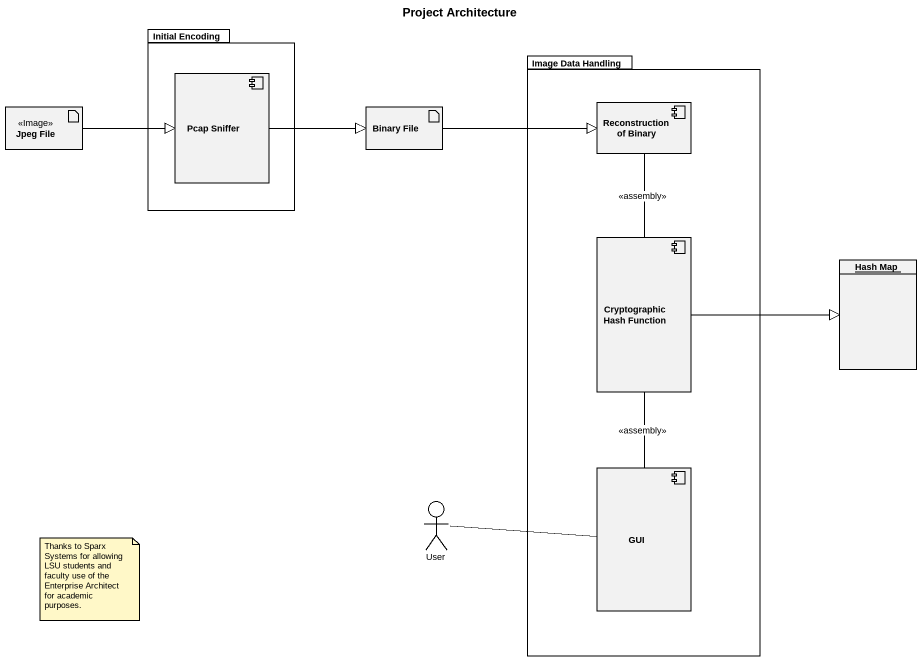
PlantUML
@startuml
title Project Architecture
allowmixing
hide circle
hide empty members
package "Initial Encoding" as Initial_Encoding {
  component "Pcap Sniffer" as Pcap_Sniffer
}
package "Image Data Handling" as Image_Data_Handling {
  component "Reconstruction of Binary" as Reconstruction_of_Binary
  component "Cryptographic Hash Function" as Cryptographic_Hash_Function
  component GUI
}
artifact "Jpeg File" as Jpeg_File <<Image>>
artifact "Binary File" as Binary_File
object "Hash Map" as Hash_Map
actor User
Pcap_Sniffer -right-|> Binary_File
Jpeg_File -right-|> Pcap_Sniffer
Binary_File -right-|> Reconstruction_of_Binary
Reconstruction_of_Binary -- Cryptographic_Hash_Function : <<assembly>>
Cryptographic_Hash_Function -right-|> Hash_Map
Cryptographic_Hash_Function -- GUI : <<assembly>>
User -right- GUI
note as N1
  Thanks to Sparx Systems for allowing LSU students and
  faculty use of the Enterprise Architect for academic purposes.
end note
@enduml
